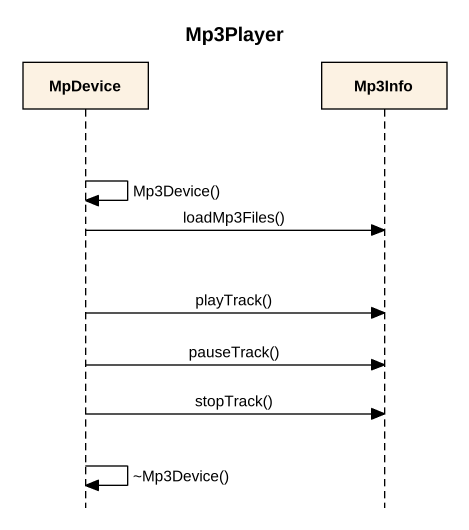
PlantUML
@startuml
title Mp3Player
hide footbox
participant MpDevice
participant Mp3Info

MpDevice -> MpDevice : Mp3Device()
MpDevice -> Mp3Info : loadMp3Files()
MpDevice -> Mp3Info : playTrack()
MpDevice -> Mp3Info : pauseTrack()
MpDevice -> Mp3Info : stopTrack()
MpDevice -> MpDevice : ~Mp3Device()
@enduml
